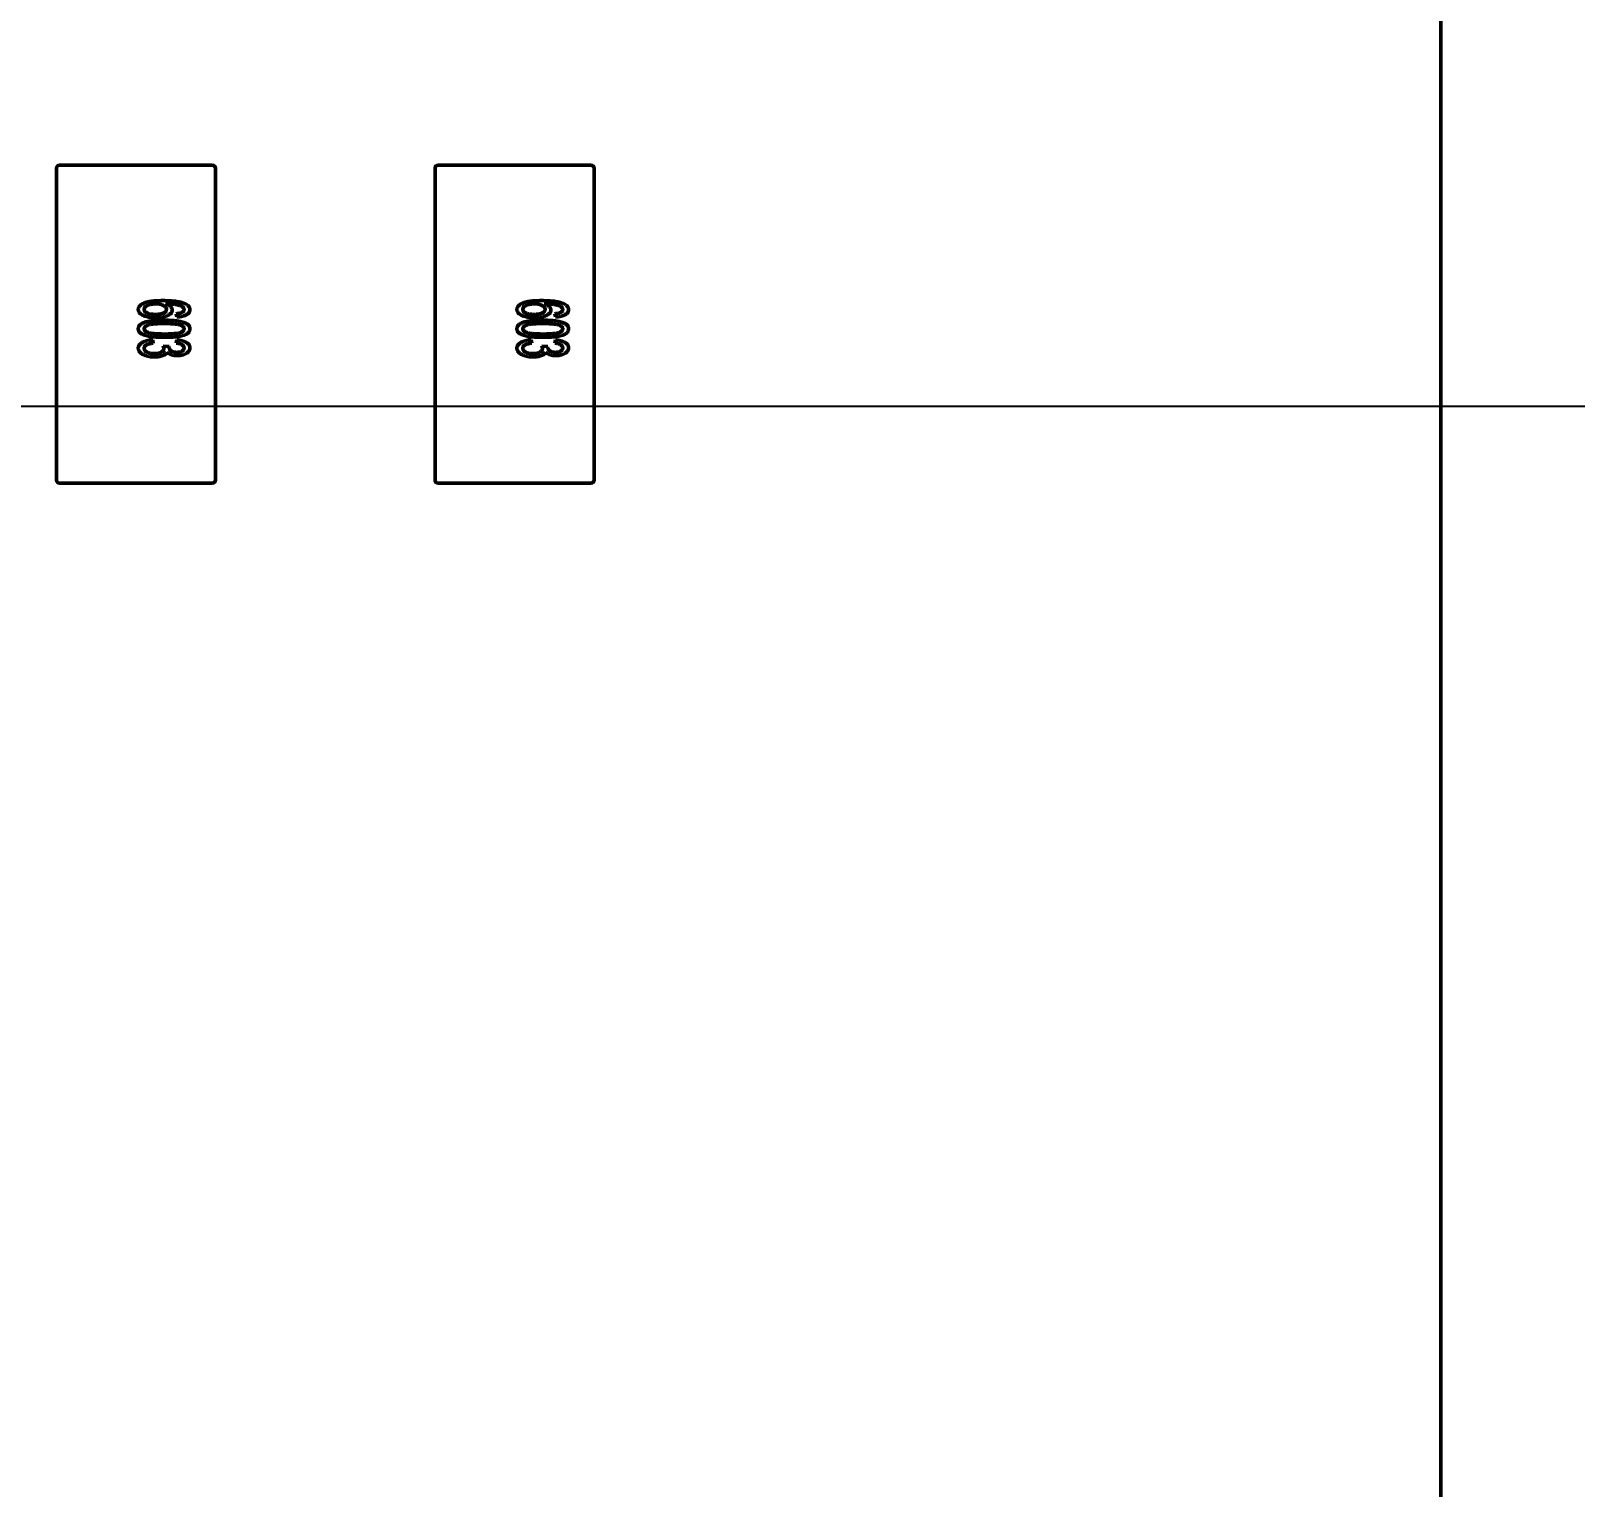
# Model space of a CAD drawing. Header units: millimetres. Extents: x 37 to 395, y 164 to 266.
# Drawn here: x 356.5 to 364.27, y 192.19 to 199.52 of the extents above; entities that cross this region are included whole.
import ezdxf

# ---------------------------------------------------------------- set-up
doc = ezdxf.new("R2010")
doc.units = ezdxf.units.MM
doc.header["$LTSCALE"] = 0.75
doc.layers.add('Visible', color=7, linetype='Continuous', lineweight=50)
doc.layers.add('尺寸标注', color=3, linetype='Continuous', lineweight=25)
doc.styles.get("Standard").update_dxf_attribs({"font": 'arial.ttf'})
doc.dimstyles.new('Dim-ISO-25', dxfattribs={"dimtxt": 3.5, "dimasz": 3.5, "dimexe": 2.1, "dimexo": 2.1, "dimgap": 1.4, "dimtad": 1, "dimzin": 12, "dimdsep": 46, "dimtxsty": 'Standard', "dimcen": 0, "dimazin": 3, "dimtp": 0.1, "dimtm": 0.1, "dimtfac": 0.714286, "dimtmove": 0, "dimatfit": 3, "dimfxl": 1, "dimtzin": 12, "dimarcsym": 0})

# ---------------------------------------------------------------- blocks, each defined once
blk = doc.blocks.new('*D18')
at = {"layer": 'Defpoints', "color": 0, "transparency": 16777216}
for p in [(324.3693, 197.6323), (358.7844, 187.7224), (374.5892, 187.7224)]:
    blk.add_point(p, dxfattribs=at)
at = {"layer": '尺寸标注', "color": 0, "lineweight": -2, "transparency": 16777216}
for p, q in [((326.4693, 197.6323), (376.6892, 197.6323)), ((374.5892, 194.1323), (374.5892, 191.2224)), ((360.8844, 187.7224), (376.6892, 187.7224))]:
    blk.add_line(p, q, dxfattribs=at)
at = {"layer": '尺寸标注', "color": 0, "transparency": 16777216}
for points in [[(374.0059, 194.1323), (375.1726, 194.1323), (374.5892, 197.6323)], [(374.0059, 191.2224), (375.1726, 191.2224), (374.5892, 187.7224)]]:
    blk.add_solid(points, dxfattribs=at)
at = {"layer": '尺寸标注', "color": 0, "transparency": 16777216, "insert": (371.9128, 192.6773), "char_height": 2.5, "attachment_point": 5, "rotation": 90}
blk.add_mtext('9.9', dxfattribs=at)
blk = doc.blocks.new('*D19')
at = {"layer": 'Defpoints', "color": 0, "transparency": 16777216}
for p in [(356.6877, 210.514), (358.7508, 187.7853), (384.5297, 187.7853)]:
    blk.add_point(p, dxfattribs=at)
at = {"layer": '尺寸标注', "color": 0, "lineweight": -2, "transparency": 16777216}
for p, q in [((358.7877, 210.514), (386.6297, 210.514)), ((384.5297, 207.014), (384.5297, 191.2853)), ((360.8508, 187.7853), (386.6297, 187.7853))]:
    blk.add_line(p, q, dxfattribs=at)
at = {"layer": '尺寸标注', "color": 0, "transparency": 16777216}
for points in [[(383.9463, 207.014), (385.113, 207.014), (384.5297, 210.514)], [(383.9463, 191.2853), (385.113, 191.2853), (384.5297, 187.7853)]]:
    blk.add_solid(points, dxfattribs=at)
at = {"layer": '尺寸标注', "color": 0, "transparency": 16777216, "insert": (381.8746, 199.1497), "char_height": 2.5, "attachment_point": 5, "rotation": 90}
blk.add_mtext('22.7', dxfattribs=at)
blk = doc.blocks.new('*D20')
at = {"layer": 'Defpoints', "color": 0, "transparency": 16777216}
for p in [(318.6376, 220.4329), (358.784, 187.735), (392.6929, 187.735)]:
    blk.add_point(p, dxfattribs=at)
at = {"layer": '尺寸标注', "color": 0, "lineweight": -2, "transparency": 16777216}
for p, q in [((320.7376, 220.4329), (394.7929, 220.4329)), ((392.6929, 216.9329), (392.6929, 191.235)), ((360.884, 187.735), (394.7929, 187.735))]:
    blk.add_line(p, q, dxfattribs=at)
at = {"layer": '尺寸标注', "color": 0, "transparency": 16777216}
for points in [[(392.1096, 216.9329), (393.2763, 216.9329), (392.6929, 220.4329)], [(392.1096, 191.235), (393.2763, 191.235), (392.6929, 187.735)]]:
    blk.add_solid(points, dxfattribs=at)
at = {"layer": '尺寸标注', "color": 0, "transparency": 16777216, "insert": (390.0156, 204.0839), "char_height": 2.5, "attachment_point": 5, "rotation": 90}
blk.add_mtext('32.7', dxfattribs=at)

msp = doc.modelspace()

# ---------------------------------------------------------------- linework, layer by layer
at = {"layer": 'Visible'}
for p, q in [((363.5913, 184.435), (363.5841, 236.595)), ((356.6251, 198.444), (356.6251, 198.829)), ((356.6401, 198.844), (357.4101, 198.844)), ((357.4251, 198.829), (357.4251, 198.444)), ((358.5301, 198.444), (358.5301, 198.829)), ((358.5451, 198.844), (359.3151, 198.844)), ((359.3301, 198.829), (359.3301, 198.444)), ((356.6251, 197.644), (356.6251, 198.444)), ((357.4251, 198.444), (357.4251, 197.644)), ((358.5301, 197.644), (358.5301, 198.444)), ((359.3301, 198.444), (359.3301, 197.644)), ((357.231, 198.0801), (357.2278, 198.0966)), ((359.136, 198.0801), (359.1328, 198.0966)), ((357.1092, 197.9649), (357.1125, 197.9484)), ((357.2278, 197.9484), (357.231, 197.9649)), ((359.0142, 197.9649), (359.0175, 197.9484)), ((359.1328, 197.9484), (359.136, 197.9649)), ((357.1619, 197.9328), (357.1915, 197.931)), ((359.0669, 197.9328), (359.0965, 197.931)), ((356.6251, 197.259), (356.6251, 197.644)), ((357.4251, 197.644), (357.4251, 197.259)), ((358.5301, 197.259), (358.5301, 197.644)), ((359.3301, 197.644), (359.3301, 197.259)), ((357.4101, 197.244), (356.6401, 197.244)), ((359.3151, 197.244), (358.5451, 197.244))]:
    msp.add_line(p, q, dxfattribs=at)
for centre, radius, start, end in [((356.6401, 198.829), 0.015, 90, 180), ((358.5451, 198.829), 0.015, 90, 180), ((357.2063, 197.9276), 0.0151, 167.10015, 176.96063), ((359.1113, 197.9276), 0.0151, 167.10015, 176.96063), ((356.6401, 197.259), 0.015, 180, 270), ((357.4101, 197.259), 0.015, 270, 0), ((358.5451, 197.259), 0.015, 180, 270), ((359.3151, 197.259), 0.015, 270, 0)]:
    msp.add_arc(centre, radius, start, end, dxfattribs=at)
at = {"layer": 'Visible', "extrusion": (0, 0, -1)}
for centre in [(-357.4101, 198.829), (-359.3151, 198.829)]:
    msp.add_arc(centre, 0.015, 90, 180, dxfattribs=at)
at = {"layer": 'Visible'}
for points, knots in [([(357.0368, 198.1174), (357.0369, 198.1191), (357.037, 198.1223), (357.0384, 198.127), (357.0408, 198.1315), (357.044, 198.1357), (357.048, 198.1397), (357.0531, 198.1434), (357.0589, 198.1468), (357.0657, 198.1501), (357.0736, 198.153), (357.0826, 198.1556), (357.0927, 198.1577), (357.104, 198.1594), (357.1164, 198.1608), (357.13, 198.1618), (357.1448, 198.1623), (357.155, 198.1624), (357.1603, 198.1624)], [0, 0, 0, 0, 0.034539, 0.068446, 0.103088, 0.13979, 0.17946, 0.222893, 0.270938, 0.32355, 0.381968, 0.447495, 0.520046, 0.600262, 0.688396, 0.784196, 0.88815, 1, 1, 1, 1]), ([(357.1247, 198.0768), (357.1207, 198.0769), (357.1129, 198.077), (357.1014, 198.0781), (357.0904, 198.0797), (357.0799, 198.082), (357.0702, 198.0848), (357.0615, 198.0881), (357.0541, 198.0919), (357.0479, 198.0963), (357.043, 198.101), (357.0394, 198.1062), (357.0371, 198.1117), (357.0369, 198.1155), (357.0368, 198.1174)], [0, 0, 0, 0, 0.113222, 0.222436, 0.328941, 0.432255, 0.529309, 0.617114, 0.696232, 0.767885, 0.832331, 0.890498, 0.945728, 1, 1, 1, 1]), ([(357.1253, 198.146), (357.1227, 198.1459), (357.1177, 198.1459), (357.1101, 198.1451), (357.1027, 198.1441), (357.0956, 198.1425), (357.089, 198.1406), (357.0831, 198.1384), (357.0781, 198.136), (357.0739, 198.1333), (357.0705, 198.1303), (357.0681, 198.1268), (357.0667, 198.1228), (357.0665, 198.1201), (357.0664, 198.1187)], [0, 0, 0, 0, 0.109243, 0.216023, 0.321968, 0.426361, 0.524966, 0.612732, 0.691524, 0.7616, 0.824439, 0.882595, 0.939943, 1, 1, 1, 1]), ([(357.0664, 198.1187), (357.0665, 198.1177), (357.0666, 198.1157), (357.0673, 198.113), (357.0685, 198.1103), (357.0702, 198.1079), (357.0725, 198.1056), (357.0751, 198.1035), (357.0783, 198.1016), (357.0819, 198.0999), (357.0859, 198.0984), (357.0902, 198.097), (357.095, 198.0959), (357.1, 198.0949), (357.1055, 198.0942), (357.1112, 198.0937), (357.1173, 198.0933), (357.1215, 198.0933), (357.1236, 198.0933)], [0, 0, 0, 0, 0.043059, 0.084311, 0.126412, 0.169629, 0.214862, 0.264105, 0.317794, 0.376356, 0.439245, 0.50636, 0.576813, 0.652673, 0.732388, 0.816257, 0.905922, 1, 1, 1, 1]), ([(357.1236, 198.0933), (357.1257, 198.0933), (357.1297, 198.0933), (357.1356, 198.0937), (357.1411, 198.0942), (357.1463, 198.0949), (357.1511, 198.0958), (357.1556, 198.0969), (357.1598, 198.0983), (357.1636, 198.0998), (357.1671, 198.1015), (357.1701, 198.1035), (357.1727, 198.1056), (357.1748, 198.1079), (357.1764, 198.1105), (357.1775, 198.1133), (357.1783, 198.1162), (357.1783, 198.1183), (357.1784, 198.1193)], [0, 0, 0, 0, 0.092421, 0.18033, 0.263853, 0.34161, 0.415312, 0.485163, 0.550673, 0.612163, 0.670021, 0.723417, 0.772617, 0.818981, 0.864284, 0.908474, 0.952925, 1, 1, 1, 1]), ([(357.208, 198.1148), (357.2079, 198.1135), (357.2078, 198.1109), (357.2067, 198.1071), (357.2047, 198.1035), (357.2022, 198.1), (357.1988, 198.0967), (357.1948, 198.0936), (357.1901, 198.0906), (357.1846, 198.0878), (357.1787, 198.0852), (357.1722, 198.0829), (357.1653, 198.081), (357.158, 198.0795), (357.1503, 198.0783), (357.1421, 198.0774), (357.1335, 198.0769), (357.1277, 198.0769), (357.1247, 198.0768)], [0, 0, 0, 0, 0.0391, 0.07853, 0.118928, 0.162015, 0.208997, 0.259988, 0.316442, 0.37843, 0.444682, 0.513469, 0.585629, 0.660965, 0.739818, 0.822306, 0.909148, 1, 1, 1, 1]), ([(357.1784, 198.1193), (357.1783, 198.1202), (357.1783, 198.1221), (357.1775, 198.1247), (357.1764, 198.1273), (357.1747, 198.1297), (357.1727, 198.132), (357.1701, 198.1342), (357.1671, 198.1363), (357.1624, 198.139), (357.1557, 198.1419), (357.1465, 198.1443), (357.1363, 198.1458), (357.1291, 198.1459), (357.1253, 198.146)], [0, 0, 0, 0, 0.042268, 0.084326, 0.12704, 0.171814, 0.219694, 0.271017, 0.327502, 0.389152, 0.521662, 0.665762, 0.8249, 1, 1, 1, 1]), ([(357.1603, 198.1624), (357.1663, 198.1624), (357.1777, 198.1623), (357.1943, 198.1617), (357.2097, 198.1606), (357.2237, 198.1591), (357.2365, 198.1573), (357.2481, 198.1549), (357.2584, 198.1522), (357.2647, 198.1498), (357.2677, 198.1487)], [0, 0, 0, 0, 0.16399, 0.316279, 0.457451, 0.587187, 0.706146, 0.814209, 0.912106, 1, 1, 1, 1]), ([(357.1741, 198.146), (357.1768, 198.145), (357.1819, 198.1432), (357.1889, 198.1399), (357.1948, 198.1362), (357.1996, 198.1323), (357.2033, 198.1281), (357.206, 198.1238), (357.2077, 198.1193), (357.2079, 198.1163), (357.208, 198.1148)], [0, 0, 0, 0, 0.175284, 0.3323, 0.472555, 0.59864, 0.711841, 0.814222, 0.907964, 1, 1, 1, 1]), ([(357.2597, 198.132), (357.2578, 198.1329), (357.2539, 198.1349), (357.2472, 198.1374), (357.2394, 198.1397), (357.2322, 198.1415), (357.2257, 198.1428), (357.22, 198.1436), (357.2138, 198.1443), (357.207, 198.1449), (357.1997, 198.1453), (357.1917, 198.1457), (357.1831, 198.1459), (357.1772, 198.1459), (357.1741, 198.146)], [0, 0, 0, 0, 0.069993, 0.151179, 0.244049, 0.348789, 0.406942, 0.471758, 0.543422, 0.621403, 0.705702, 0.796988, 0.895269, 1, 1, 1, 1]), ([(357.2969, 198.1165), (357.2969, 198.1153), (357.2968, 198.1128), (357.2959, 198.1092), (357.2945, 198.1058), (357.2926, 198.1026), (357.2901, 198.0996), (357.287, 198.0968), (357.2835, 198.0941), (357.2794, 198.0916), (357.2748, 198.0893), (357.2698, 198.0872), (357.2643, 198.0854), (357.2585, 198.0839), (357.2522, 198.0826), (357.2455, 198.0815), (357.2384, 198.0807), (357.2336, 198.0803), (357.231, 198.0801)], [0, 0, 0, 0, 0.045249, 0.089046, 0.133753, 0.17902, 0.22622, 0.276333, 0.330502, 0.389318, 0.451844, 0.517626, 0.587612, 0.660911, 0.739117, 0.821058, 0.908157, 1, 1, 1, 1]), ([(357.2541, 198.1023), (357.2551, 198.1029), (357.2571, 198.1038), (357.2598, 198.1055), (357.2621, 198.1073), (357.264, 198.1091), (357.2654, 198.1111), (357.2665, 198.1132), (357.2671, 198.1153), (357.2672, 198.1168), (357.2673, 198.1176)], [0, 0, 0, 0, 0.163277, 0.310892, 0.446819, 0.569906, 0.684024, 0.789987, 0.895592, 1, 1, 1, 1]), ([(357.2673, 198.1176), (357.2672, 198.1188), (357.267, 198.1213), (357.2654, 198.125), (357.263, 198.1286), (357.2608, 198.1308), (357.2597, 198.132)], [0, 0, 0, 0, 0.216987, 0.448782, 0.706308, 1, 1, 1, 1]), ([(357.2677, 198.1487), (357.27, 198.1477), (357.2744, 198.1458), (357.2804, 198.1424), (357.2855, 198.1388), (357.2896, 198.1348), (357.2929, 198.1307), (357.2952, 198.1262), (357.2966, 198.1214), (357.2968, 198.1181), (357.2969, 198.1165)], [0, 0, 0, 0, 0.16287, 0.309908, 0.444611, 0.566631, 0.67929, 0.787329, 0.892674, 1, 1, 1, 1]), ([(358.9418, 198.1174), (358.9419, 198.1191), (358.942, 198.1223), (358.9434, 198.127), (358.9458, 198.1315), (358.949, 198.1357), (358.953, 198.1397), (358.9581, 198.1434), (358.9639, 198.1468), (358.9707, 198.1501), (358.9786, 198.153), (358.9876, 198.1556), (358.9977, 198.1577), (359.009, 198.1594), (359.0214, 198.1608), (359.035, 198.1618), (359.0498, 198.1623), (359.06, 198.1624), (359.0653, 198.1624)], [0, 0, 0, 0, 0.034539, 0.068446, 0.103088, 0.13979, 0.17946, 0.222893, 0.270938, 0.32355, 0.381968, 0.447495, 0.520046, 0.600262, 0.688396, 0.784196, 0.88815, 1, 1, 1, 1]), ([(359.0297, 198.0768), (359.0257, 198.0769), (359.0179, 198.077), (359.0064, 198.0781), (358.9954, 198.0797), (358.9849, 198.082), (358.9752, 198.0848), (358.9665, 198.0881), (358.9591, 198.0919), (358.9529, 198.0963), (358.948, 198.101), (358.9444, 198.1062), (358.9421, 198.1117), (358.9419, 198.1155), (358.9418, 198.1174)], [0, 0, 0, 0, 0.113222, 0.222436, 0.328941, 0.432255, 0.529309, 0.617114, 0.696232, 0.767885, 0.832331, 0.890498, 0.945728, 1, 1, 1, 1]), ([(359.0303, 198.146), (359.0277, 198.1459), (359.0227, 198.1459), (359.0151, 198.1451), (359.0077, 198.1441), (359.0006, 198.1425), (358.994, 198.1406), (358.9881, 198.1384), (358.9831, 198.136), (358.9789, 198.1333), (358.9755, 198.1303), (358.9731, 198.1268), (358.9717, 198.1228), (358.9715, 198.1201), (358.9714, 198.1187)], [0, 0, 0, 0, 0.109243, 0.216023, 0.321968, 0.426361, 0.524966, 0.612732, 0.691524, 0.7616, 0.824439, 0.882595, 0.939943, 1, 1, 1, 1]), ([(358.9714, 198.1187), (358.9715, 198.1177), (358.9716, 198.1157), (358.9723, 198.113), (358.9735, 198.1103), (358.9752, 198.1079), (358.9775, 198.1056), (358.9801, 198.1035), (358.9833, 198.1016), (358.9869, 198.0999), (358.9909, 198.0984), (358.9952, 198.097), (359, 198.0959), (359.005, 198.0949), (359.0104, 198.0942), (359.0162, 198.0937), (359.0223, 198.0933), (359.0265, 198.0933), (359.0286, 198.0933)], [0, 0, 0, 0, 0.043059, 0.084311, 0.126412, 0.169629, 0.214862, 0.264105, 0.317794, 0.376356, 0.439245, 0.50636, 0.576813, 0.652673, 0.732388, 0.816257, 0.905922, 1, 1, 1, 1]), ([(359.0286, 198.0933), (359.0307, 198.0933), (359.0347, 198.0933), (359.0406, 198.0937), (359.0461, 198.0942), (359.0513, 198.0949), (359.0561, 198.0958), (359.0606, 198.0969), (359.0648, 198.0983), (359.0686, 198.0998), (359.0721, 198.1015), (359.0751, 198.1035), (359.0777, 198.1056), (359.0798, 198.1079), (359.0814, 198.1105), (359.0825, 198.1133), (359.0833, 198.1162), (359.0833, 198.1183), (359.0834, 198.1193)], [0, 0, 0, 0, 0.092421, 0.18033, 0.263853, 0.34161, 0.415312, 0.485163, 0.550673, 0.612163, 0.670021, 0.723417, 0.772617, 0.818981, 0.864284, 0.908474, 0.952925, 1, 1, 1, 1]), ([(359.113, 198.1148), (359.1129, 198.1135), (359.1128, 198.1109), (359.1117, 198.1071), (359.1097, 198.1035), (359.1072, 198.1), (359.1038, 198.0967), (359.0998, 198.0936), (359.0951, 198.0906), (359.0896, 198.0878), (359.0837, 198.0852), (359.0772, 198.0829), (359.0703, 198.081), (359.063, 198.0795), (359.0553, 198.0783), (359.0471, 198.0774), (359.0385, 198.0769), (359.0327, 198.0769), (359.0297, 198.0768)], [0, 0, 0, 0, 0.0391, 0.07853, 0.118928, 0.162015, 0.208997, 0.259988, 0.316442, 0.37843, 0.444682, 0.513469, 0.585629, 0.660965, 0.739818, 0.822306, 0.909148, 1, 1, 1, 1]), ([(359.0834, 198.1193), (359.0833, 198.1202), (359.0833, 198.1221), (359.0825, 198.1247), (359.0814, 198.1273), (359.0797, 198.1297), (359.0777, 198.132), (359.0751, 198.1342), (359.0721, 198.1363), (359.0674, 198.139), (359.0607, 198.1419), (359.0515, 198.1443), (359.0413, 198.1458), (359.0341, 198.1459), (359.0303, 198.146)], [0, 0, 0, 0, 0.042268, 0.084326, 0.12704, 0.171814, 0.219694, 0.271017, 0.327502, 0.389152, 0.521662, 0.665762, 0.8249, 1, 1, 1, 1]), ([(359.0653, 198.1624), (359.0713, 198.1624), (359.0827, 198.1623), (359.0993, 198.1617), (359.1147, 198.1606), (359.1287, 198.1591), (359.1415, 198.1573), (359.1531, 198.1549), (359.1634, 198.1522), (359.1697, 198.1498), (359.1727, 198.1487)], [0, 0, 0, 0, 0.16399, 0.316279, 0.457451, 0.587187, 0.706146, 0.814209, 0.912106, 1, 1, 1, 1]), ([(359.0791, 198.146), (359.0818, 198.145), (359.0869, 198.1432), (359.0939, 198.1399), (359.0998, 198.1362), (359.1046, 198.1323), (359.1083, 198.1281), (359.111, 198.1238), (359.1127, 198.1193), (359.1129, 198.1163), (359.113, 198.1148)], [0, 0, 0, 0, 0.175284, 0.3323, 0.472555, 0.59864, 0.711841, 0.814222, 0.907964, 1, 1, 1, 1]), ([(359.1647, 198.132), (359.1628, 198.1329), (359.1589, 198.1349), (359.1522, 198.1374), (359.1444, 198.1397), (359.1372, 198.1415), (359.1307, 198.1428), (359.125, 198.1436), (359.1188, 198.1443), (359.112, 198.1449), (359.1047, 198.1453), (359.0967, 198.1457), (359.0881, 198.1459), (359.0822, 198.1459), (359.0791, 198.146)], [0, 0, 0, 0, 0.069993, 0.151179, 0.244049, 0.348789, 0.406942, 0.471758, 0.543422, 0.621403, 0.705702, 0.796988, 0.895269, 1, 1, 1, 1]), ([(359.2019, 198.1165), (359.2019, 198.1153), (359.2018, 198.1128), (359.2009, 198.1092), (359.1995, 198.1058), (359.1976, 198.1026), (359.1951, 198.0996), (359.192, 198.0968), (359.1885, 198.0941), (359.1844, 198.0916), (359.1798, 198.0893), (359.1748, 198.0872), (359.1693, 198.0854), (359.1635, 198.0839), (359.1572, 198.0826), (359.1505, 198.0815), (359.1434, 198.0807), (359.1386, 198.0803), (359.136, 198.0801)], [0, 0, 0, 0, 0.045249, 0.089046, 0.133753, 0.17902, 0.22622, 0.276333, 0.330502, 0.389318, 0.451844, 0.517626, 0.587612, 0.660911, 0.739117, 0.821058, 0.908157, 1, 1, 1, 1]), ([(359.1591, 198.1023), (359.1601, 198.1029), (359.1621, 198.1038), (359.1648, 198.1055), (359.1671, 198.1073), (359.169, 198.1091), (359.1704, 198.1111), (359.1715, 198.1132), (359.1721, 198.1153), (359.1722, 198.1168), (359.1723, 198.1176)], [0, 0, 0, 0, 0.163277, 0.310892, 0.446819, 0.569906, 0.684024, 0.789987, 0.895592, 1, 1, 1, 1]), ([(359.1723, 198.1176), (359.1722, 198.1188), (359.172, 198.1213), (359.1704, 198.125), (359.168, 198.1286), (359.1658, 198.1308), (359.1647, 198.132)], [0, 0, 0, 0, 0.216987, 0.448782, 0.706308, 1, 1, 1, 1]), ([(359.1727, 198.1487), (359.175, 198.1477), (359.1794, 198.1458), (359.1854, 198.1424), (359.1905, 198.1388), (359.1946, 198.1348), (359.1979, 198.1307), (359.2002, 198.1262), (359.2016, 198.1214), (359.2018, 198.1181), (359.2019, 198.1165)], [0, 0, 0, 0, 0.16287, 0.309908, 0.444611, 0.566631, 0.67929, 0.787329, 0.892674, 1, 1, 1, 1]), ([(357.0368, 198.0209), (357.0369, 198.0224), (357.037, 198.0255), (357.0382, 198.0299), (357.0402, 198.0341), (357.0429, 198.038), (357.0465, 198.0416), (357.0508, 198.0449), (357.0558, 198.0481), (357.0596, 198.0498), (357.0615, 198.0507)], [0, 0, 0, 0, 0.112855, 0.222519, 0.33314, 0.446105, 0.568897, 0.700572, 0.843031, 1, 1, 1, 1]), ([(357.0615, 198.0507), (357.0645, 198.0518), (357.0708, 198.054), (357.081, 198.0565), (357.0923, 198.0588), (357.1049, 198.0605), (357.1187, 198.062), (357.1336, 198.0629), (357.1498, 198.0636), (357.161, 198.0636), (357.1667, 198.0637)], [0, 0, 0, 0, 0.088742, 0.187499, 0.295864, 0.414923, 0.545072, 0.685443, 0.837217, 1, 1, 1, 1]), ([(357.1668, 198.0472), (357.1619, 198.0472), (357.1524, 198.0472), (357.1389, 198.0468), (357.1268, 198.0462), (357.1159, 198.0454), (357.1064, 198.0444), (357.0983, 198.0431), (357.0914, 198.0416), (357.0858, 198.0398), (357.0813, 198.0378), (357.0773, 198.0358), (357.074, 198.0335), (357.0712, 198.0313), (357.0691, 198.0289), (357.0675, 198.0263), (357.0666, 198.0236), (357.0665, 198.0218), (357.0664, 198.0209)], [0, 0, 0, 0, 0.134263, 0.256912, 0.367072, 0.465719, 0.552001, 0.626648, 0.690208, 0.742103, 0.78636, 0.826398, 0.862342, 0.894454, 0.92353, 0.950073, 0.975135, 1, 1, 1, 1]), ([(357.1667, 198.0637), (357.1704, 198.0637), (357.1776, 198.0637), (357.1881, 198.0634), (357.1981, 198.063), (357.2075, 198.0625), (357.2165, 198.0619), (357.2249, 198.061), (357.2327, 198.0601), (357.2401, 198.0589), (357.247, 198.0576), (357.2535, 198.0563), (357.2594, 198.0547), (357.265, 198.053), (357.2701, 198.0511), (357.2747, 198.0491), (357.279, 198.047), (357.2827, 198.0447), (357.2861, 198.0423), (357.2889, 198.0397), (357.2915, 198.037), (357.2934, 198.034), (357.295, 198.0309), (357.2961, 198.0277), (357.2968, 198.0243), (357.2969, 198.022), (357.2969, 198.0209)], [0, 0, 0, 0, 0.074506, 0.1459, 0.213486, 0.277294, 0.338042, 0.395064, 0.448741, 0.499113, 0.546571, 0.591094, 0.632898, 0.672215, 0.708563, 0.743033, 0.77464, 0.804496, 0.832142, 0.858512, 0.883407, 0.907258, 0.930302, 0.953206, 0.976284, 1, 1, 1, 1]), ([(357.2497, 198.0396), (357.2476, 198.0402), (357.2431, 198.0416), (357.2357, 198.043), (357.2272, 198.0444), (357.2174, 198.0454), (357.2064, 198.0462), (357.1943, 198.0468), (357.181, 198.0472), (357.1717, 198.0472), (357.1668, 198.0472)], [0, 0, 0, 0, 0.077494, 0.167583, 0.271791, 0.388974, 0.520674, 0.666372, 0.826123, 1, 1, 1, 1]), ([(357.2278, 198.0966), (357.2306, 198.0969), (357.2358, 198.0976), (357.243, 198.0988), (357.249, 198.1004), (357.2525, 198.1017), (357.2541, 198.1023)], [0, 0, 0, 0, 0.314678, 0.585132, 0.813475, 1, 1, 1, 1]), ([(357.2673, 198.021), (357.2672, 198.0219), (357.2671, 198.0238), (357.2663, 198.0264), (357.2648, 198.029), (357.2629, 198.0314), (357.2603, 198.0336), (357.2573, 198.0358), (357.2537, 198.0378), (357.2511, 198.039), (357.2497, 198.0396)], [0, 0, 0, 0, 0.100844, 0.202097, 0.308076, 0.419905, 0.544656, 0.680308, 0.833032, 1, 1, 1, 1]), ([(358.9418, 198.0209), (358.9419, 198.0224), (358.942, 198.0255), (358.9432, 198.0299), (358.9452, 198.0341), (358.9479, 198.038), (358.9515, 198.0416), (358.9558, 198.0449), (358.9608, 198.0481), (358.9646, 198.0498), (358.9665, 198.0507)], [0, 0, 0, 0, 0.112855, 0.222519, 0.33314, 0.446105, 0.568897, 0.700572, 0.843031, 1, 1, 1, 1]), ([(358.9665, 198.0507), (358.9695, 198.0518), (358.9758, 198.054), (358.986, 198.0565), (358.9973, 198.0588), (359.0099, 198.0605), (359.0237, 198.062), (359.0386, 198.0629), (359.0548, 198.0636), (359.066, 198.0636), (359.0717, 198.0637)], [0, 0, 0, 0, 0.088742, 0.187499, 0.295864, 0.414923, 0.545072, 0.685443, 0.837217, 1, 1, 1, 1]), ([(359.0718, 198.0472), (359.0669, 198.0472), (359.0574, 198.0472), (359.0439, 198.0468), (359.0318, 198.0462), (359.0209, 198.0454), (359.0114, 198.0444), (359.0033, 198.0431), (358.9964, 198.0416), (358.9908, 198.0398), (358.9863, 198.0378), (358.9823, 198.0358), (358.979, 198.0335), (358.9762, 198.0313), (358.9741, 198.0289), (358.9725, 198.0263), (358.9716, 198.0236), (358.9715, 198.0218), (358.9714, 198.0209)], [0, 0, 0, 0, 0.134263, 0.256912, 0.367072, 0.465719, 0.552001, 0.626648, 0.690208, 0.742103, 0.78636, 0.826398, 0.862342, 0.894454, 0.92353, 0.950073, 0.975135, 1, 1, 1, 1]), ([(359.0717, 198.0637), (359.0754, 198.0637), (359.0826, 198.0637), (359.0931, 198.0634), (359.1031, 198.063), (359.1125, 198.0625), (359.1215, 198.0619), (359.1299, 198.061), (359.1377, 198.0601), (359.1451, 198.0589), (359.152, 198.0576), (359.1585, 198.0563), (359.1644, 198.0547), (359.17, 198.053), (359.1751, 198.0511), (359.1797, 198.0491), (359.184, 198.047), (359.1877, 198.0447), (359.1911, 198.0423), (359.1939, 198.0397), (359.1964, 198.037), (359.1984, 198.034), (359.2, 198.0309), (359.2011, 198.0277), (359.2018, 198.0243), (359.2019, 198.022), (359.2019, 198.0209)], [0, 0, 0, 0, 0.074506, 0.1459, 0.213486, 0.277294, 0.338042, 0.395064, 0.448741, 0.499113, 0.546571, 0.591094, 0.632898, 0.672215, 0.708563, 0.743033, 0.77464, 0.804496, 0.832142, 0.858512, 0.883407, 0.907258, 0.930302, 0.953206, 0.976284, 1, 1, 1, 1]), ([(359.1547, 198.0396), (359.1526, 198.0402), (359.1481, 198.0416), (359.1407, 198.043), (359.1322, 198.0444), (359.1224, 198.0454), (359.1114, 198.0462), (359.0993, 198.0468), (359.086, 198.0472), (359.0767, 198.0472), (359.0718, 198.0472)], [0, 0, 0, 0, 0.077494, 0.167583, 0.271791, 0.388974, 0.520674, 0.666372, 0.826123, 1, 1, 1, 1]), ([(359.1328, 198.0966), (359.1356, 198.0969), (359.1408, 198.0976), (359.148, 198.0988), (359.154, 198.1004), (359.1575, 198.1017), (359.1591, 198.1023)], [0, 0, 0, 0, 0.314678, 0.585132, 0.813475, 1, 1, 1, 1]), ([(359.1723, 198.021), (359.1722, 198.0219), (359.1721, 198.0238), (359.1713, 198.0264), (359.1698, 198.029), (359.1679, 198.0314), (359.1653, 198.0336), (359.1623, 198.0358), (359.1587, 198.0378), (359.1561, 198.039), (359.1547, 198.0396)], [0, 0, 0, 0, 0.100844, 0.202097, 0.308076, 0.419905, 0.544656, 0.680308, 0.833032, 1, 1, 1, 1]), ([(357.1667, 197.978), (357.1631, 197.978), (357.1559, 197.978), (357.1455, 197.9783), (357.1356, 197.9787), (357.1262, 197.9792), (357.1173, 197.9799), (357.1089, 197.9807), (357.101, 197.9816), (357.0937, 197.9828), (357.0868, 197.984), (357.0804, 197.9855), (357.0744, 197.987), (357.0688, 197.9887), (357.0637, 197.9905), (357.0591, 197.9925), (357.0548, 197.9946), (357.051, 197.9969), (357.0476, 197.9993), (357.0448, 198.002), (357.0423, 198.0047), (357.0403, 198.0076), (357.0387, 198.0107), (357.0376, 198.014), (357.0369, 198.0174), (357.0368, 198.0197), (357.0368, 198.0209)], [0, 0, 0, 0, 0.074251, 0.145037, 0.212012, 0.2759, 0.336376, 0.39347, 0.447215, 0.49765, 0.544762, 0.589416, 0.631521, 0.670554, 0.707275, 0.741788, 0.773747, 0.80364, 0.831602, 0.858005, 0.882699, 0.906488, 0.929872, 0.952805, 0.976255, 1, 1, 1, 1]), ([(357.0368, 197.9233), (357.0368, 197.9247), (357.0369, 197.9275), (357.038, 197.9316), (357.0395, 197.9355), (357.0418, 197.9392), (357.0446, 197.9427), (357.0482, 197.946), (357.0523, 197.9491), (357.057, 197.952), (357.0622, 197.9547), (357.0678, 197.9571), (357.0738, 197.9591), (357.0802, 197.9609), (357.0869, 197.9624), (357.094, 197.9636), (357.1015, 197.9644), (357.1066, 197.9647), (357.1092, 197.9649)], [0, 0, 0, 0, 0.046425, 0.091755, 0.137366, 0.184235, 0.233618, 0.286345, 0.342703, 0.403812, 0.468459, 0.535483, 0.604767, 0.676823, 0.752582, 0.831579, 0.913949, 1, 1, 1, 1]), ([(357.0664, 198.0209), (357.0665, 198.0199), (357.0666, 198.0181), (357.0675, 198.0154), (357.0691, 198.0129), (357.0713, 198.0104), (357.074, 198.0082), (357.0773, 198.006), (357.0813, 198.004), (357.0859, 198.0019), (357.0915, 198.0001), (357.0984, 197.9986), (357.1065, 197.9974), (357.116, 197.9963), (357.1268, 197.9955), (357.139, 197.9949), (357.1525, 197.9946), (357.1619, 197.9945), (357.1668, 197.9945)], [0, 0, 0, 0, 0.024873, 0.049942, 0.076734, 0.105819, 0.137584, 0.173281, 0.213331, 0.25803, 0.310528, 0.373652, 0.448708, 0.535069, 0.633281, 0.743475, 0.865696, 1, 1, 1, 1]), ([(357.2969, 198.0209), (357.2968, 198.0191), (357.2966, 198.0157), (357.295, 198.0106), (357.2923, 198.0058), (357.2887, 198.0013), (357.284, 197.9972), (357.2785, 197.9935), (357.272, 197.9906), (357.2646, 197.9882), (357.2564, 197.9861), (357.2474, 197.9842), (357.2375, 197.9825), (357.2286, 197.9812), (357.221, 197.9802), (357.2147, 197.9797), (357.2079, 197.9792), (357.2006, 197.9787), (357.1928, 197.9784), (357.1846, 197.9782), (357.1758, 197.9781), (357.1698, 197.9781), (357.1667, 197.978)], [0, 0, 0, 0, 0.034937, 0.070233, 0.106498, 0.145588, 0.187189, 0.231348, 0.279253, 0.331361, 0.388443, 0.450964, 0.518748, 0.592149, 0.631732, 0.674662, 0.720681, 0.770144, 0.822679, 0.878318, 0.937425, 1, 1, 1, 1]), ([(357.1668, 197.9945), (357.1717, 197.9945), (357.1809, 197.9945), (357.1942, 197.9949), (357.2062, 197.9955), (357.2169, 197.9962), (357.2263, 197.9972), (357.2345, 197.9984), (357.2414, 197.9998), (357.2471, 198.0016), (357.2519, 198.0034), (357.2559, 198.0055), (357.2594, 198.0076), (357.2623, 198.01), (357.2645, 198.0125), (357.2661, 198.0152), (357.2671, 198.018), (357.2672, 198.02), (357.2673, 198.021)], [0, 0, 0, 0, 0.131104, 0.251092, 0.359069, 0.456019, 0.542064, 0.61636, 0.680002, 0.732947, 0.778443, 0.819195, 0.855957, 0.888635, 0.918943, 0.946451, 0.973354, 1, 1, 1, 1]), ([(357.231, 197.9649), (357.2336, 197.9646), (357.2385, 197.9641), (357.2457, 197.963), (357.2525, 197.9617), (357.2588, 197.9601), (357.2647, 197.9583), (357.2701, 197.9562), (357.2751, 197.9539), (357.2796, 197.9514), (357.2837, 197.9487), (357.2872, 197.9458), (357.2902, 197.9427), (357.2926, 197.9394), (357.2946, 197.936), (357.2959, 197.9324), (357.2968, 197.9287), (357.2969, 197.9261), (357.2969, 197.9248)], [0, 0, 0, 0, 0.091225, 0.177914, 0.259697, 0.336779, 0.409804, 0.478609, 0.544088, 0.605766, 0.664021, 0.718355, 0.768591, 0.816722, 0.863055, 0.908208, 0.953971, 1, 1, 1, 1]), ([(359.0717, 197.978), (359.0681, 197.978), (359.0609, 197.978), (359.0505, 197.9783), (359.0406, 197.9787), (359.0312, 197.9792), (359.0223, 197.9799), (359.0139, 197.9807), (359.006, 197.9816), (358.9987, 197.9828), (358.9918, 197.984), (358.9854, 197.9855), (358.9794, 197.987), (358.9738, 197.9887), (358.9687, 197.9905), (358.9641, 197.9925), (358.9598, 197.9946), (358.956, 197.9969), (358.9526, 197.9993), (358.9498, 198.002), (358.9473, 198.0047), (358.9453, 198.0076), (358.9437, 198.0107), (358.9426, 198.014), (358.9419, 198.0174), (358.9418, 198.0197), (358.9418, 198.0209)], [0, 0, 0, 0, 0.074251, 0.145037, 0.212012, 0.2759, 0.336376, 0.39347, 0.447215, 0.49765, 0.544762, 0.589416, 0.631521, 0.670554, 0.707275, 0.741788, 0.773747, 0.80364, 0.831602, 0.858005, 0.882699, 0.906488, 0.929872, 0.952805, 0.976255, 1, 1, 1, 1]), ([(358.9418, 197.9233), (358.9418, 197.9247), (358.9419, 197.9275), (358.943, 197.9316), (358.9445, 197.9355), (358.9468, 197.9392), (358.9496, 197.9427), (358.9532, 197.946), (358.9573, 197.9491), (358.962, 197.952), (358.9672, 197.9547), (358.9728, 197.9571), (358.9788, 197.9591), (358.9852, 197.9609), (358.9919, 197.9624), (358.999, 197.9636), (359.0065, 197.9644), (359.0116, 197.9647), (359.0142, 197.9649)], [0, 0, 0, 0, 0.046425, 0.091755, 0.137366, 0.184235, 0.233618, 0.286345, 0.342703, 0.403812, 0.468459, 0.535483, 0.604767, 0.676823, 0.752582, 0.831579, 0.913949, 1, 1, 1, 1]), ([(358.9714, 198.0209), (358.9715, 198.0199), (358.9716, 198.0181), (358.9725, 198.0154), (358.9741, 198.0129), (358.9763, 198.0104), (358.979, 198.0082), (358.9823, 198.006), (358.9863, 198.004), (358.9909, 198.0019), (358.9965, 198.0001), (359.0034, 197.9986), (359.0115, 197.9974), (359.021, 197.9963), (359.0318, 197.9955), (359.044, 197.9949), (359.0575, 197.9946), (359.0669, 197.9945), (359.0718, 197.9945)], [0, 0, 0, 0, 0.024873, 0.049942, 0.076734, 0.105819, 0.137584, 0.173281, 0.213331, 0.25803, 0.310528, 0.373652, 0.448708, 0.535069, 0.633281, 0.743475, 0.865696, 1, 1, 1, 1]), ([(359.2019, 198.0209), (359.2018, 198.0191), (359.2016, 198.0157), (359.2, 198.0106), (359.1973, 198.0058), (359.1937, 198.0013), (359.189, 197.9972), (359.1835, 197.9935), (359.177, 197.9906), (359.1696, 197.9882), (359.1614, 197.9861), (359.1524, 197.9842), (359.1425, 197.9825), (359.1336, 197.9812), (359.126, 197.9802), (359.1197, 197.9797), (359.1129, 197.9792), (359.1056, 197.9787), (359.0978, 197.9784), (359.0896, 197.9782), (359.0808, 197.9781), (359.0748, 197.9781), (359.0717, 197.978)], [0, 0, 0, 0, 0.034937, 0.070233, 0.106498, 0.145588, 0.187189, 0.231348, 0.279253, 0.331361, 0.388443, 0.450964, 0.518748, 0.592149, 0.631732, 0.674662, 0.720681, 0.770144, 0.822679, 0.878318, 0.937425, 1, 1, 1, 1]), ([(359.0718, 197.9945), (359.0767, 197.9945), (359.0859, 197.9945), (359.0992, 197.9949), (359.1112, 197.9955), (359.1219, 197.9962), (359.1313, 197.9972), (359.1395, 197.9984), (359.1464, 197.9998), (359.1521, 198.0016), (359.1569, 198.0034), (359.1609, 198.0055), (359.1644, 198.0076), (359.1673, 198.01), (359.1695, 198.0125), (359.1711, 198.0152), (359.1721, 198.018), (359.1722, 198.02), (359.1723, 198.021)], [0, 0, 0, 0, 0.131104, 0.251092, 0.359069, 0.456019, 0.542064, 0.61636, 0.680002, 0.732947, 0.778443, 0.819195, 0.855957, 0.888635, 0.918943, 0.946451, 0.973354, 1, 1, 1, 1]), ([(359.136, 197.9649), (359.1386, 197.9646), (359.1435, 197.9641), (359.1507, 197.963), (359.1575, 197.9617), (359.1638, 197.9601), (359.1697, 197.9583), (359.1751, 197.9562), (359.1801, 197.9539), (359.1846, 197.9514), (359.1887, 197.9487), (359.1922, 197.9458), (359.1952, 197.9427), (359.1976, 197.9394), (359.1996, 197.936), (359.2009, 197.9324), (359.2018, 197.9287), (359.2019, 197.9261), (359.2019, 197.9248)], [0, 0, 0, 0, 0.091225, 0.177914, 0.259697, 0.336779, 0.409804, 0.478609, 0.544088, 0.605766, 0.664021, 0.718355, 0.768591, 0.816722, 0.863055, 0.908208, 0.953971, 1, 1, 1, 1]), ([(357.1173, 197.8793), (357.1146, 197.8793), (357.1092, 197.8794), (357.1012, 197.88), (357.0936, 197.8809), (357.0863, 197.8823), (357.0793, 197.8841), (357.0726, 197.8862), (357.0662, 197.8887), (357.0602, 197.8916), (357.0548, 197.8948), (357.05, 197.8982), (357.046, 197.9019), (357.0426, 197.9057), (357.04, 197.9098), (357.0381, 197.9141), (357.037, 197.9187), (357.0368, 197.9217), (357.0368, 197.9233)], [0, 0, 0, 0, 0.082462, 0.161515, 0.237917, 0.311928, 0.383707, 0.453659, 0.521452, 0.58809, 0.651668, 0.709643, 0.763649, 0.813744, 0.861616, 0.907939, 0.953268, 1, 1, 1, 1]), ([(357.1125, 197.9484), (357.1105, 197.9482), (357.1067, 197.9478), (357.1013, 197.9468), (357.0962, 197.946), (357.0916, 197.9449), (357.0874, 197.9438), (357.0836, 197.9426), (357.0803, 197.9413), (357.0773, 197.9399), (357.0747, 197.9384), (357.0725, 197.9366), (357.0706, 197.9347), (357.0691, 197.9327), (357.0679, 197.9304), (357.067, 197.928), (357.0665, 197.9254), (357.0664, 197.9237), (357.0664, 197.9227)], [0, 0, 0, 0, 0.103069, 0.198581, 0.288104, 0.369261, 0.444795, 0.512889, 0.575174, 0.631288, 0.682404, 0.731175, 0.77647, 0.820426, 0.863811, 0.908278, 0.952771, 1, 1, 1, 1]), ([(357.0664, 197.9227), (357.0664, 197.9217), (357.0665, 197.9196), (357.0673, 197.9166), (357.0684, 197.9138), (357.0701, 197.9112), (357.0722, 197.9087), (357.0747, 197.9065), (357.0777, 197.9045), (357.0824, 197.902), (357.0891, 197.8994), (357.0978, 197.8973), (357.1074, 197.8959), (357.1141, 197.8958), (357.1176, 197.8957)], [0, 0, 0, 0, 0.04931, 0.097438, 0.144473, 0.193038, 0.242821, 0.295407, 0.351784, 0.413136, 0.54495, 0.684635, 0.836127, 1, 1, 1, 1]), ([(357.1807, 197.9034), (357.1802, 197.9025), (357.1792, 197.9006), (357.1774, 197.898), (357.1751, 197.8956), (357.1726, 197.8932), (357.1696, 197.8911), (357.1664, 197.8891), (357.1627, 197.8873), (357.1573, 197.885), (357.1498, 197.8826), (357.1399, 197.8807), (357.129, 197.8795), (357.1213, 197.8793), (357.1173, 197.8793)], [0, 0, 0, 0, 0.043771, 0.088998, 0.135151, 0.183351, 0.234221, 0.287902, 0.345252, 0.405946, 0.536086, 0.677321, 0.831816, 1, 1, 1, 1]), ([(357.1176, 197.8957), (357.1209, 197.8958), (357.1273, 197.896), (357.1364, 197.8973), (357.1446, 197.8995), (357.1507, 197.9023), (357.155, 197.9047), (357.1578, 197.9067), (357.1601, 197.9089), (357.162, 197.9111), (357.1635, 197.9135), (357.1647, 197.916), (357.1653, 197.9187), (357.1654, 197.9205), (357.1654, 197.9214)], [0, 0, 0, 0, 0.167218, 0.320339, 0.462287, 0.594804, 0.656853, 0.713804, 0.766492, 0.816247, 0.86331, 0.908655, 0.953999, 1, 1, 1, 1]), ([(357.1654, 197.9214), (357.1654, 197.9222), (357.1653, 197.924), (357.1645, 197.9267), (357.1635, 197.9297), (357.1624, 197.9317), (357.1619, 197.9328)], [0, 0, 0, 0, 0.202269, 0.436275, 0.700784, 1, 1, 1, 1]), ([(357.2316, 197.8859), (357.229, 197.8859), (357.2237, 197.886), (357.2161, 197.8868), (357.2089, 197.8882), (357.202, 197.8901), (357.1957, 197.8926), (357.19, 197.8956), (357.1849, 197.8991), (357.1821, 197.902), (357.1807, 197.9034)], [0, 0, 0, 0, 0.144088, 0.282399, 0.414873, 0.544284, 0.666959, 0.782936, 0.893536, 1, 1, 1, 1]), ([(357.1912, 197.9284), (357.1913, 197.9268), (357.1915, 197.9234), (357.1935, 197.9187), (357.1965, 197.9142), (357.2001, 197.9109), (357.2034, 197.9083), (357.2063, 197.9068), (357.2096, 197.9053), (357.2131, 197.9043), (357.217, 197.9034), (357.2213, 197.9028), (357.2258, 197.9023), (357.2289, 197.9023), (357.2305, 197.9023)], [0, 0, 0, 0, 0.093799, 0.188392, 0.290003, 0.402222, 0.463153, 0.526712, 0.592954, 0.664831, 0.740162, 0.821342, 0.9079, 1, 1, 1, 1]), ([(357.2673, 197.9242), (357.2672, 197.9258), (357.2669, 197.9289), (357.2649, 197.9332), (357.2617, 197.9371), (357.2573, 197.9405), (357.2516, 197.9434), (357.2448, 197.9457), (357.2367, 197.9474), (357.2309, 197.9481), (357.2278, 197.9484)], [0, 0, 0, 0, 0.091264, 0.182272, 0.279087, 0.387649, 0.51128, 0.653335, 0.81559, 1, 1, 1, 1]), ([(357.2305, 197.9023), (357.2331, 197.9024), (357.238, 197.9025), (357.2449, 197.9037), (357.2512, 197.9056), (357.2568, 197.9082), (357.2614, 197.9114), (357.2648, 197.9152), (357.2669, 197.9196), (357.2671, 197.9227), (357.2673, 197.9242)], [0, 0, 0, 0, 0.161714, 0.310106, 0.448206, 0.579033, 0.698679, 0.803099, 0.900751, 1, 1, 1, 1]), ([(357.2969, 197.9248), (357.2968, 197.923), (357.2966, 197.9194), (357.2948, 197.9142), (357.292, 197.9092), (357.2881, 197.9046), (357.2833, 197.9003), (357.2776, 197.8965), (357.2711, 197.8932), (357.2639, 197.8906), (357.2563, 197.8884), (357.2482, 197.887), (357.24, 197.886), (357.2344, 197.8859), (357.2316, 197.8859)], [0, 0, 0, 0, 0.063875, 0.12862, 0.196004, 0.26872, 0.345998, 0.427238, 0.513555, 0.606226, 0.70228, 0.799518, 0.898803, 1, 1, 1, 1]), ([(359.0223, 197.8793), (359.0196, 197.8793), (359.0142, 197.8794), (359.0062, 197.88), (358.9986, 197.8809), (358.9913, 197.8823), (358.9843, 197.8841), (358.9776, 197.8862), (358.9712, 197.8887), (358.9652, 197.8916), (358.9598, 197.8948), (358.955, 197.8982), (358.951, 197.9019), (358.9476, 197.9057), (358.945, 197.9098), (358.9431, 197.9141), (358.942, 197.9187), (358.9418, 197.9217), (358.9418, 197.9233)], [0, 0, 0, 0, 0.082462, 0.161515, 0.237917, 0.311928, 0.383707, 0.453659, 0.521452, 0.58809, 0.651668, 0.709643, 0.763649, 0.813744, 0.861616, 0.907939, 0.953268, 1, 1, 1, 1]), ([(359.0175, 197.9484), (359.0155, 197.9482), (359.0117, 197.9478), (359.0063, 197.9468), (359.0012, 197.946), (358.9966, 197.9449), (358.9924, 197.9438), (358.9886, 197.9426), (358.9852, 197.9413), (358.9823, 197.9399), (358.9797, 197.9384), (358.9775, 197.9366), (358.9756, 197.9347), (358.9741, 197.9327), (358.9729, 197.9304), (358.972, 197.928), (358.9715, 197.9254), (358.9714, 197.9237), (358.9714, 197.9227)], [0, 0, 0, 0, 0.103069, 0.198581, 0.288104, 0.369261, 0.444795, 0.512889, 0.575174, 0.631288, 0.682404, 0.731175, 0.77647, 0.820426, 0.863811, 0.908278, 0.952771, 1, 1, 1, 1]), ([(358.9714, 197.9227), (358.9714, 197.9217), (358.9715, 197.9196), (358.9723, 197.9166), (358.9734, 197.9138), (358.9751, 197.9112), (358.9772, 197.9087), (358.9797, 197.9065), (358.9827, 197.9045), (358.9874, 197.902), (358.9941, 197.8994), (359.0028, 197.8973), (359.0124, 197.8959), (359.0191, 197.8958), (359.0226, 197.8957)], [0, 0, 0, 0, 0.04931, 0.097438, 0.144473, 0.193038, 0.242821, 0.295407, 0.351784, 0.413136, 0.54495, 0.684635, 0.836127, 1, 1, 1, 1]), ([(359.0857, 197.9034), (359.0852, 197.9025), (359.0842, 197.9006), (359.0824, 197.898), (359.0801, 197.8956), (359.0776, 197.8932), (359.0746, 197.8911), (359.0714, 197.8891), (359.0677, 197.8873), (359.0623, 197.885), (359.0548, 197.8826), (359.0449, 197.8807), (359.034, 197.8795), (359.0263, 197.8793), (359.0223, 197.8793)], [0, 0, 0, 0, 0.043771, 0.088998, 0.135151, 0.183351, 0.234221, 0.287902, 0.345252, 0.405946, 0.536086, 0.677321, 0.831816, 1, 1, 1, 1]), ([(359.0226, 197.8957), (359.0259, 197.8958), (359.0323, 197.896), (359.0414, 197.8973), (359.0496, 197.8995), (359.0557, 197.9023), (359.06, 197.9047), (359.0627, 197.9067), (359.0651, 197.9089), (359.067, 197.9111), (359.0685, 197.9135), (359.0697, 197.916), (359.0703, 197.9187), (359.0704, 197.9205), (359.0704, 197.9214)], [0, 0, 0, 0, 0.167218, 0.320339, 0.462287, 0.594804, 0.656853, 0.713804, 0.766492, 0.816247, 0.86331, 0.908655, 0.953999, 1, 1, 1, 1]), ([(359.0704, 197.9214), (359.0704, 197.9222), (359.0703, 197.924), (359.0695, 197.9267), (359.0685, 197.9297), (359.0674, 197.9317), (359.0669, 197.9328)], [0, 0, 0, 0, 0.202269, 0.436275, 0.700784, 1, 1, 1, 1]), ([(359.1366, 197.8859), (359.134, 197.8859), (359.1287, 197.886), (359.1211, 197.8868), (359.1139, 197.8882), (359.107, 197.8901), (359.1007, 197.8926), (359.095, 197.8956), (359.0899, 197.8991), (359.0871, 197.902), (359.0857, 197.9034)], [0, 0, 0, 0, 0.144088, 0.282399, 0.414873, 0.544284, 0.666959, 0.782936, 0.893536, 1, 1, 1, 1]), ([(359.0962, 197.9284), (359.0963, 197.9268), (359.0965, 197.9234), (359.0985, 197.9187), (359.1015, 197.9142), (359.1051, 197.9109), (359.1084, 197.9083), (359.1113, 197.9068), (359.1146, 197.9053), (359.1181, 197.9043), (359.122, 197.9034), (359.1263, 197.9028), (359.1308, 197.9023), (359.1339, 197.9023), (359.1355, 197.9023)], [0, 0, 0, 0, 0.093799, 0.188392, 0.290003, 0.402222, 0.463153, 0.526712, 0.592954, 0.664831, 0.740162, 0.821342, 0.9079, 1, 1, 1, 1]), ([(359.1723, 197.9242), (359.1722, 197.9258), (359.1719, 197.9289), (359.1699, 197.9332), (359.1667, 197.9371), (359.1623, 197.9405), (359.1566, 197.9434), (359.1498, 197.9457), (359.1417, 197.9474), (359.1358, 197.9481), (359.1328, 197.9484)], [0, 0, 0, 0, 0.091264, 0.182272, 0.279087, 0.387649, 0.51128, 0.653335, 0.81559, 1, 1, 1, 1]), ([(359.1355, 197.9023), (359.1381, 197.9024), (359.143, 197.9025), (359.1499, 197.9037), (359.1562, 197.9056), (359.1617, 197.9082), (359.1664, 197.9114), (359.1698, 197.9152), (359.1719, 197.9196), (359.1721, 197.9227), (359.1723, 197.9242)], [0, 0, 0, 0, 0.161714, 0.310106, 0.448206, 0.579033, 0.698679, 0.803099, 0.900751, 1, 1, 1, 1]), ([(359.2019, 197.9248), (359.2018, 197.923), (359.2016, 197.9194), (359.1998, 197.9142), (359.197, 197.9092), (359.1931, 197.9046), (359.1883, 197.9003), (359.1826, 197.8965), (359.1761, 197.8932), (359.1689, 197.8906), (359.1613, 197.8884), (359.1532, 197.887), (359.145, 197.886), (359.1394, 197.8859), (359.1366, 197.8859)], [0, 0, 0, 0, 0.063875, 0.12862, 0.196004, 0.26872, 0.345998, 0.427238, 0.513555, 0.606226, 0.70228, 0.799518, 0.898803, 1, 1, 1, 1])]:
    msp.add_open_spline(points, degree=3, knots=knots, dxfattribs=at)

# ---------------------------------------------------------------- dimensions: what is measured, and where the dimension line sits
at = {"layer": '尺寸标注'}
dim = msp.add_linear_dim(base=(392.6929, 187.735), p1=(318.6376, 220.4329), p2=(358.784, 187.735), angle=90, dimstyle='Dim-ISO-25', override={"dimtxt": 2.5, "dimtoh": 1}, dxfattribs=at)
dim.commit()
dim.dimension.update_dxf_attribs({"geometry": '*D20', "text_midpoint": (390.0156, 204.0839)})
for base, p1, p2, text, picture, middle in [((384.5297, 187.7853), (356.6877, 210.514), (358.7508, 187.7853), '22.7', '*D19', (381.8746, 199.1497)), ((374.5892, 187.7224), (324.3693, 197.6323), (358.7844, 187.7224), '9.9', '*D18', (371.9128, 192.6773))]:
    dim = msp.add_linear_dim(base=base, p1=p1, p2=p2, angle=90, text=text, dimstyle='Dim-ISO-25', override={"dimtxt": 2.5, "dimtoh": 1}, dxfattribs=at)
    dim.commit()
    dim.dimension.update_dxf_attribs({"geometry": picture, "text_midpoint": middle})

doc.saveas('drawing.dxf')
